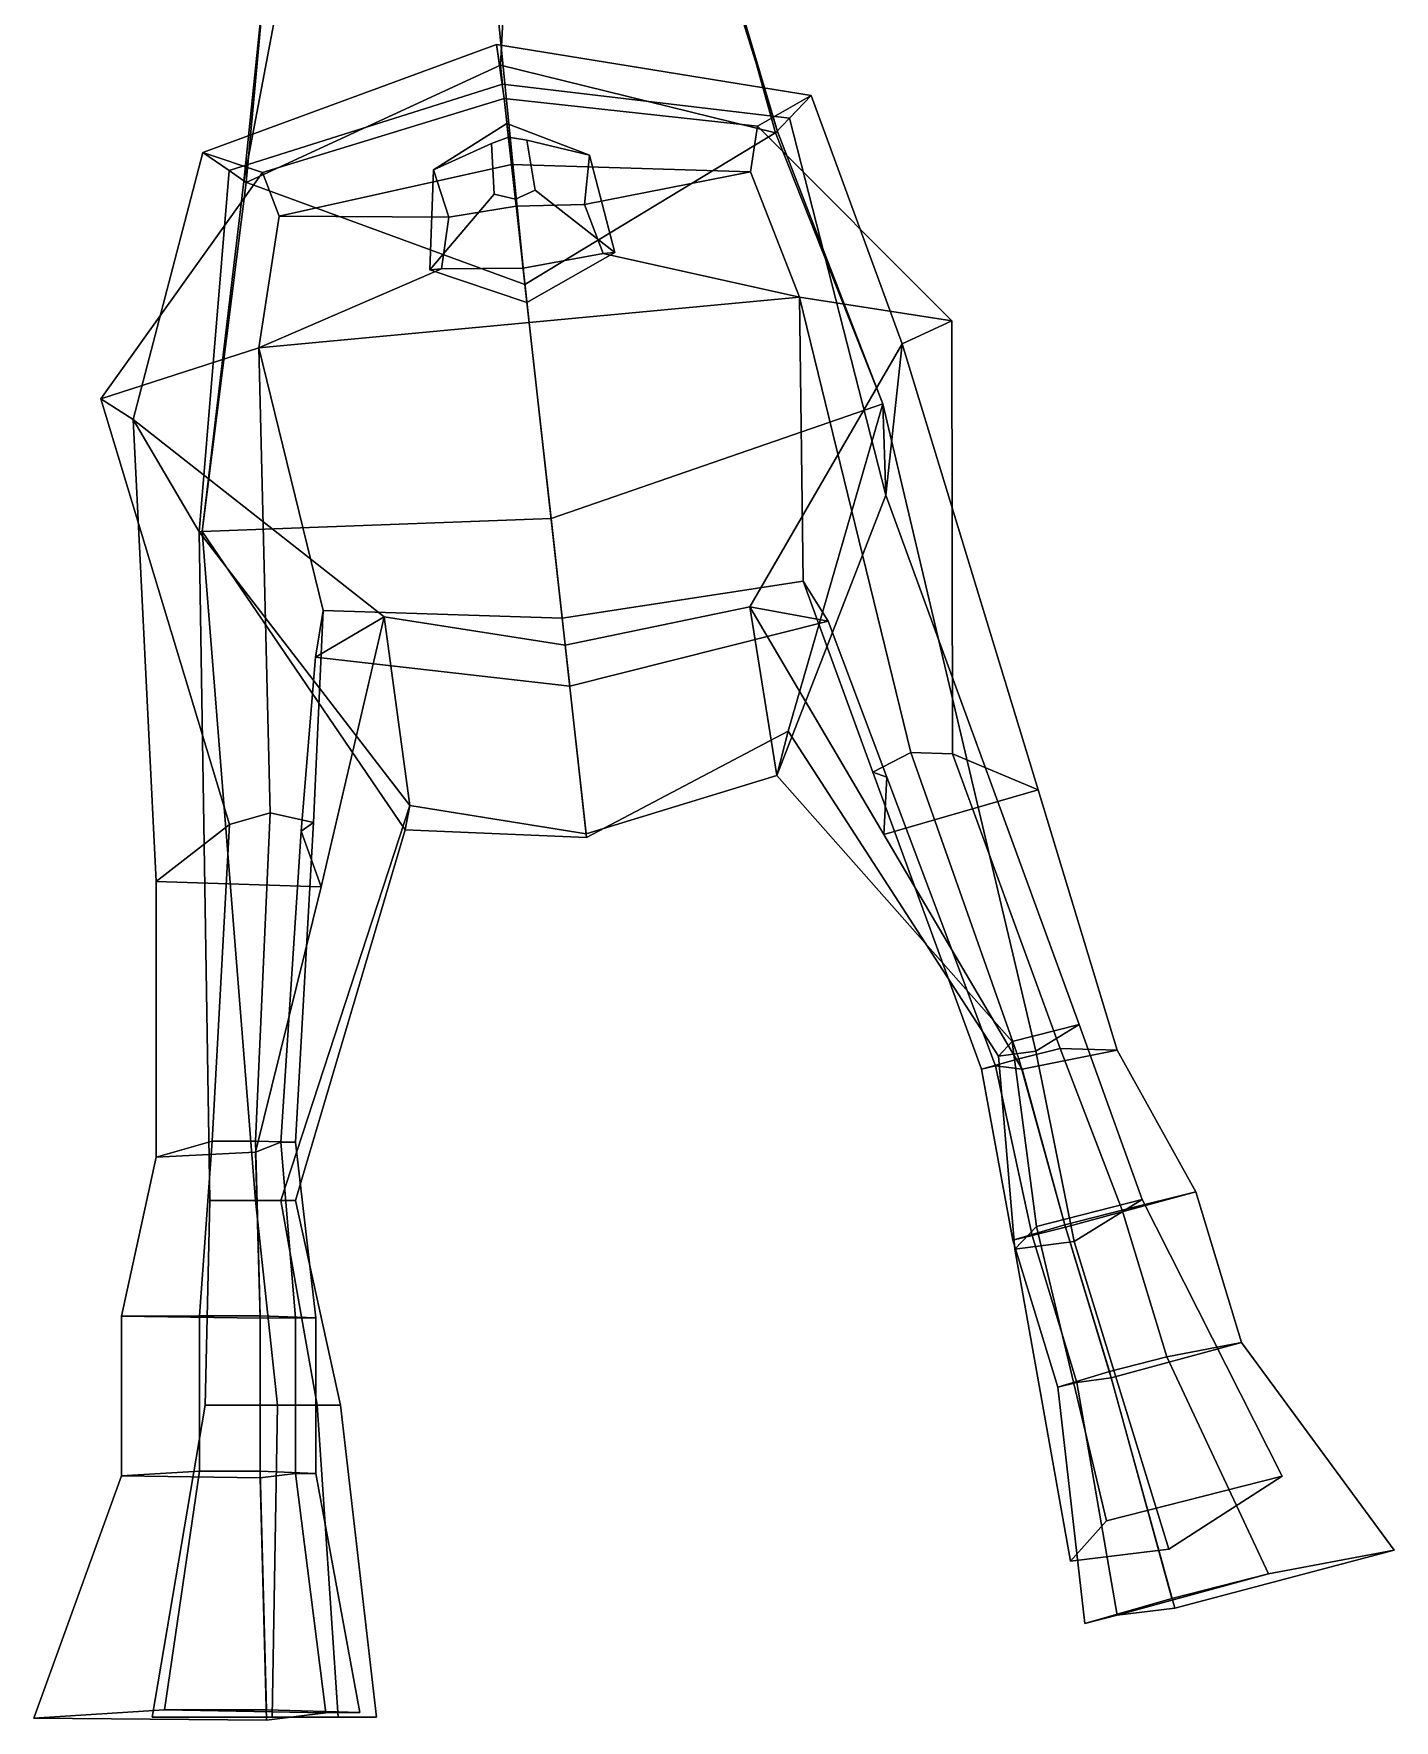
# Model space of a CAD drawing. Extents: x -87 to 137, y -151 to 303.
# Drawn here: x -87.2 to 137.3, y -151.3 to 127.1 of the extents above; entities that cross this region are included whole.
import ezdxf

# ---------------------------------------------------------------- set-up
doc = ezdxf.new("R2010")
doc.units = 0

msp = doc.modelspace()

# ---------------------------------------------------------------- linework, layer by layer
for points in [[(-52.579544, 102.670609, 168.343094), (-44.333252, 146.293976, 181.052246), (-39.734505, 163.187653, 162.197754), (-48.804882, 138.973114, 146.819611)], [(29.344667, 131.652893, 146.819611), (25.804565, 157.048645, 162.197754), (26.580767, 139.65152, 181.052246), (35.555374, 110.926147, 168.343094)], [(-52.579544, 102.670609, 168.343094), (-6.15747, 85.675888, 202.235092), (-10.451486, 128.841751, 203.701187), (-44.333252, 146.293976, 181.052246)], [(-52.199528, 102.545662, 129.361267), (-48.804882, 138.973114, 146.819611), (-9.232101, 139.780487, 141.906845), (-10.193949, 121.885841, 131.054169)], [(35.555374, 110.926147, 168.343094), (26.580767, 139.65152, 181.052246), (-10.451486, 128.841751, 203.701187), (-6.15747, 85.675888, 202.235092)], [(35.210781, 110.733322, 129.361267), (-10.193949, 121.885841, 131.054169), (-9.232101, 139.780487, 141.906845), (29.344667, 131.652893, 146.819611)], [(-59.455509, 44.930183, 148.896622), (-52.579544, 102.670609, 168.343094), (-48.804882, 138.973114, 146.819611), (-52.199528, 102.545662, 129.361267)], [(52.931812, 65.979568, 146.48819), (35.210781, 110.733322, 129.361267), (29.344667, 131.652893, 146.819611), (35.555374, 110.926147, 168.343094)], [(-59.3256, 107.48513, 11.435441), (-54.990673, 104.480324, 97.09491), (-9.845417, 118.759285, 96.846321), (-10.845638, 125.305931, 11.435441)], [(-10.845638, 125.305931, 11.435441), (-9.580858, 116.385994, -26.94063), (-49.48988, 104.150505, -26.730455), (-59.3256, 107.48513, 11.435441)], [(41.099705, 116.891891, 11.435441), (-10.845638, 125.305931, 11.435441), (-9.845417, 118.759285, 96.846321), (37.517361, 113.145523, 97.09491)], [(-10.845638, 125.305931, 11.435441), (41.099705, 116.891891, 11.435441), (32.203037, 111.802628, -26.730455), (-9.580858, 116.385994, -26.94063)], [(-9.845417, 118.759285, 96.846321), (-54.990673, 104.480324, 97.09491), (-52.199528, 102.545662, 129.361267), (-10.193949, 121.885841, 131.054169)], [(-9.845417, 118.759285, 96.846321), (-10.193949, 121.885841, 131.054169), (35.210781, 110.733322, 129.361267), (37.517361, 113.145523, 97.09491)], [(-9.580858, 116.385994, -26.94063), (-8.367007, 105.496948, -62.451378), (-46.706356, 96.971565, -51.57732), (-49.48988, 104.150505, -26.730455)], [(-9.580858, 116.385994, -26.94063), (32.203037, 111.802628, -26.730455), (31.061033, 104.255997, -51.57732), (-8.367007, 105.496948, -62.451378)], [(41.099705, 116.891891, 11.435441), (56.113815, 75.91835, 25.654078), (64.290459, 79.699417, -25.875002), (32.203037, 111.802628, -26.730455)], [(56.113815, 75.91835, 25.654078), (41.099705, 116.891891, 11.435441), (37.517361, 113.145523, 97.09491), (53.386219, 50.947781, 100.029053)], [(-21.274597, 104.609337, -74.979988), (-18.704868, 96.802147, -63.03027), (-7.601565, 98.630394, -65.516739), (-9.123616, 112.284233, -75.005104)], [(-11.695935, 108.955688, -96.881866), (-21.274597, 104.609337, -74.979988), (-9.123616, 112.284233, -75.005104), (-8.869943, 110.008591, -96.893921)], [(4.469654, 107.02079, -74.979988), (-9.123616, 112.284233, -75.005104), (-7.601565, 98.630394, -65.516739), (3.675653, 98.898506, -63.03027)], [(-5.870035, 109.501396, -96.881866), (-8.869943, 110.008591, -96.893921), (-9.123616, 112.284233, -75.005104), (4.469654, 107.02079, -74.979988)], [(64.290459, 79.699417, -25.875002), (39.148216, 83.616302, -56.195183), (31.061033, 104.255997, -51.57732), (32.203037, 111.802628, -26.730455)], [(53.386219, 50.947781, 100.029053), (37.517361, 113.145523, 97.09491), (35.210781, 110.733322, 129.361267), (52.931812, 65.979568, 146.48819)], [(-11.251377, 100.593475, -96.908501), (-21.872471, 88.101608, -82.542923), (-21.274597, 104.609337, -74.979988), (-11.695935, 108.955688, -96.881866)], [(-7.729016, 99.77372, -96.926712), (-11.251377, 100.593475, -96.908501), (-11.695935, 108.955688, -96.881866), (-8.869943, 110.008591, -96.893921)], [(-7.729016, 99.77372, -96.926712), (-8.869943, 110.008591, -96.893921), (-5.870035, 109.501396, -96.881866), (-4.46033, 101.229599, -96.908501)], [(52.931812, 65.979568, 146.48819), (35.555374, 110.926147, 168.343094), (-6.15747, 85.675888, 202.235092), (-1.852749, 47.059605, 191.223053)], [(-4.46033, 101.229599, -96.908501), (-5.870035, 109.501396, -96.881866), (4.469654, 107.02079, -74.979988), (8.697515, 90.965065, -82.542923)], [(-59.3256, 107.48513, 11.435441), (-49.48988, 104.150505, -26.730455), (-76.183319, 66.80378, -25.875002), (-70.851936, 63.418709, 25.654078)], [(-70.851936, 63.418709, 25.654078), (-59.916092, 44.84589, 98.073807), (-54.990673, 104.480324, 97.09491), (-59.3256, 107.48513, 11.435441)], [(8.697515, 90.965065, -82.542923), (4.469654, 107.02079, -74.979988), (3.675653, 98.898506, -63.03027), (6.77889, 90.785385, -68.525764)], [(-76.183319, 66.80378, -25.875002), (-49.48988, 104.150505, -26.730455), (-46.706356, 96.971565, -51.57732), (-50.072365, 75.259079, -56.195183)], [(-59.916092, 44.84589, 98.073807), (-59.455509, 44.930183, 148.896622), (-52.199528, 102.545662, 129.361267), (-54.990673, 104.480324, 97.09491)], [(-18.704868, 96.802147, -63.03027), (-46.706356, 96.971565, -51.57732), (-8.367007, 105.496948, -62.451378), (-7.601565, 98.630394, -65.516739)], [(-21.872471, 88.101608, -82.542923), (-19.953846, 88.281319, -68.525764), (-18.704868, 96.802147, -63.03027), (-21.274597, 104.609337, -74.979988)], [(3.675653, 98.898506, -63.03027), (-7.601565, 98.630394, -65.516739), (-8.367007, 105.496948, -62.451378), (31.061033, 104.255997, -51.57732)], [(6.77889, 90.785385, -68.525764), (3.675653, 98.898506, -63.03027), (31.061033, 104.255997, -51.57732), (39.148216, 83.616302, -56.195183)], [(-59.455509, 44.930183, 148.896622), (-1.852749, 47.059605, 191.223053), (-6.15747, 85.675888, 202.235092), (-52.579544, 102.670609, 168.343094)], [(-7.729016, 99.77372, -96.926712), (-5.826452, 82.706429, -83.832085), (-21.872471, 88.101608, -82.542923), (-11.251377, 100.593475, -96.908501)], [(-7.729016, 99.77372, -96.926712), (-4.46033, 101.229599, -96.908501), (8.697515, 90.965065, -82.542923), (-5.826452, 82.706429, -83.832085)], [(-19.953846, 88.281319, -68.525764), (-50.072365, 75.259079, -56.195183), (-46.706356, 96.971565, -51.57732), (-18.704868, 96.802147, -63.03027)], [(-5.826452, 82.706429, -83.832085), (8.697515, 90.965065, -82.542923), (6.77889, 90.785385, -68.525764), (-6.46064, 88.395531, -72.279488)], [(6.77889, 90.785385, -68.525764), (39.148216, 83.616302, -56.195183), (-5.462073, 79.437706, -73.996017), (-6.46064, 88.395531, -72.279488)], [(-19.953846, 88.281319, -68.525764), (-6.46064, 88.395531, -72.279488), (-5.462073, 79.437706, -73.996017), (-50.072365, 75.259079, -56.195183)], [(-5.826452, 82.706429, -83.832085), (-6.46064, 88.395531, -72.279488), (-19.953846, 88.281319, -68.525764), (-21.872471, 88.101608, -82.542923)], [(-0.020387, 30.622057, -49.93898), (-5.462073, 79.437706, -73.996017), (39.148216, 83.616302, -56.195183), (39.748001, 36.709782, -39.064919)], [(39.148216, 83.616302, -56.195183), (64.290459, 79.699417, -25.875002), (64.400803, 8.243106, -55.510334), (57.524117, 8.45252, -60.010227)], [(39.148216, 83.616302, -56.195183), (57.524117, 8.45252, -60.010227), (51.24736, 5.20276, -56.255543), (39.748001, 36.709782, -39.064919)], [(-0.020387, 30.622057, -49.93898), (-39.448425, 31.862993, -39.064919), (-50.072365, 75.259079, -56.195183), (-5.462073, 79.437706, -73.996017)], [(56.113815, 75.91835, 25.654078), (78.532936, 2.313995, 3.361759), (64.400803, 8.243106, -55.510334), (64.290459, 79.699417, -25.875002)], [(-50.072365, 75.259079, -56.195183), (-48.207355, -1.511261, -60.010227), (-54.902637, -3.446688, -55.510334), (-76.183319, 66.80378, -25.875002)], [(-50.072365, 75.259079, -56.195183), (-39.448425, 31.862993, -39.064919), (-41.066204, -3.126175, -56.255543), (-48.207355, -1.511261, -60.010227)], [(30.95656, 32.472931, 25.654078), (56.113815, 75.91835, 25.654078), (53.386219, 50.947781, 100.029053), (35.395042, 4.667804, 120.082649)], [(56.113815, 75.91835, 25.654078), (30.95656, 32.472931, 25.654078), (53.082623, -5.085972, 8.270548), (78.532936, 2.313995, 3.361759)], [(-70.851936, 63.418709, 25.654078), (-76.183319, 66.80378, -25.875002), (-54.902637, -3.446688, -55.510334), (-67.016037, -12.827983, 3.361759)], [(4.014811, -5.576411, 148.896622), (37.280132, 11.961457, 153.939713), (52.931812, 65.979568, 146.48819), (-1.852749, 47.059605, 191.223053)], [(72.000381, -41.652023, 160.958389), (78.192711, -40.8508, 166.815598), (52.931812, 65.979568, 146.48819), (37.280132, 11.961457, 153.939713)], [(78.192711, -40.8508, 166.815598), (85.324631, -36.447922, 147.949738), (53.386219, 50.947781, 100.029053), (52.931812, 65.979568, 146.48819)], [(-29.403671, 30.846777, 25.654078), (-25.142401, -0.272156, 99.0494), (-59.916092, 44.84589, 98.073807), (-70.851936, 63.418709, 25.654078)], [(-70.851936, 63.418709, 25.654078), (-67.016037, -12.827983, 3.361759), (-39.790043, -13.698887, 8.270548), (-29.403671, 30.846777, 25.654078)], [(74.278877, -39.261177, 147.687698), (35.395042, 4.667804, 120.082649), (53.386219, 50.947781, 100.029053), (85.324631, -36.447922, 147.949738)], [(-50.616467, -65.486214, 136.885818), (-59.455509, 44.930183, 148.896622), (-59.916092, 44.84589, 98.073807), (-58.171642, -65.486214, 117.24585)], [(-46.47036, -65.486214, 117.68486), (-58.171642, -65.486214, 117.24585), (-59.916092, 44.84589, 98.073807), (-25.142401, -0.272156, 99.0494)], [(4.014811, -5.576411, 148.896622), (-1.852749, 47.059605, 191.223053), (-59.455509, 44.930183, 148.896622), (-25.910698, -4.305991, 134.809753)], [(-44.056637, -65.486214, 131.325211), (-25.910698, -4.305991, 134.809753), (-59.455509, 44.930183, 148.896622), (-50.616467, -65.486214, 136.885818)], [(1.228382, 19.419764, -24.801546), (-0.020387, 30.622057, -49.93898), (39.748001, 36.709782, -39.064919), (43.911995, 30.104727, -25.016663)], [(39.748001, 36.709782, -39.064919), (51.24736, 5.20276, -56.255543), (53.581917, 4.371474, -52.990936), (43.911995, 30.104727, -25.016663)], [(-41.066204, -3.126175, -56.255543), (-39.448425, 31.862993, -39.064919), (-40.712936, 24.188255, -25.016663), (-43.111626, -4.530306, -52.990936)], [(-39.790043, -13.698887, 8.270548), (-43.111626, -4.530306, -52.990936), (-40.712936, 24.188255, -25.016663), (-29.403671, 30.846777, 25.654078)], [(1.228382, 19.419764, -24.801546), (-40.712936, 24.188255, -25.016663), (-39.448425, 31.862993, -39.064919), (-0.020387, 30.622057, -49.93898)], [(-29.403671, 30.846777, 25.654078), (-40.712936, 24.188255, -25.016663), (1.228382, 19.419764, -24.801546), (0.476946, 26.160646, 25.654078)], [(0.476946, 26.160646, 25.654078), (3.947064, -4.968677, 99.292328), (-25.142401, -0.272156, 99.0494), (-29.403671, 30.846777, 25.654078)], [(0.476946, 26.160646, 25.654078), (30.95656, 32.472931, 25.654078), (35.395042, 4.667804, 120.082649), (3.947064, -4.968677, 99.292328)], [(30.95656, 32.472931, 25.654078), (0.476946, 26.160646, 25.654078), (1.228382, 19.419764, -24.801546), (43.911995, 30.104727, -25.016663)], [(53.082623, -5.085972, 8.270548), (30.95656, 32.472931, 25.654078), (43.911995, 30.104727, -25.016663), (53.581917, 4.371474, -52.990936)], [(3.947064, -4.968677, 99.292328), (35.395042, 4.667804, 120.082649), (37.280132, 11.961457, 153.939713), (4.014811, -5.576411, 148.896622)], [(74.278877, -39.261177, 147.687698), (72.000381, -41.652023, 160.958389), (37.280132, 11.961457, 153.939713), (35.395042, 4.667804, 120.082649)], [(57.524117, 8.45252, -60.010227), (75.380249, -42.122753, -60.635273), (69.226517, -43.834347, -60.635273), (51.24736, 5.20276, -56.255543)], [(75.380249, -42.122753, -60.635273), (57.524117, 8.45252, -60.010227), (64.400803, 8.243106, -55.510334), (82.172234, -40.384411, -60.635273)], [(64.400803, 8.243106, -55.510334), (78.532936, 2.313995, 3.361759), (91.619507, -40.650608, -9.650797), (82.172234, -40.384411, -60.635273)], [(69.226517, -43.834347, -60.635273), (71.497429, -43.260639, -60.635273), (53.581917, 4.371474, -52.990936), (51.24736, 5.20276, -56.255543)], [(71.497429, -43.260639, -60.635273), (75.893219, -43.806881, -9.650797), (53.082623, -5.085972, 8.270548), (53.581917, 4.371474, -52.990936)], [(78.532936, 2.313995, 3.361759), (53.082623, -5.085972, 8.270548), (75.893219, -43.806881, -9.650797), (91.619507, -40.650608, -9.650797)], [(-50.616467, -55.704632, -60.635273), (-57.811531, -55.704632, -60.635273), (-54.902637, -3.446688, -55.510334), (-48.207355, -1.511261, -60.010227)], [(-48.207355, -1.511261, -60.010227), (-41.066204, -3.126175, -56.255543), (-44.056637, -55.838875, -60.635273), (-50.616467, -55.704632, -60.635273)], [(-46.47036, -65.486214, 117.68486), (-25.142401, -0.272156, 99.0494), (-25.910698, -4.305991, 134.809753), (-44.056637, -65.486214, 131.325211)], [(3.947064, -4.968677, 99.292328), (4.014811, -5.576411, 148.896622), (-25.910698, -4.305991, 134.809753), (-25.142401, -0.272156, 99.0494)], [(-54.902637, -3.446688, -55.510334), (-57.811531, -55.704632, -60.635273), (-67.016037, -58.342419, -9.650797), (-67.016037, -12.827983, 3.361759)], [(-46.460064, -55.846252, -60.635273), (-43.111626, -4.530306, -52.990936), (-39.790043, -13.698887, 8.270548), (-50.616467, -57.488701, -9.650797)], [(-44.056637, -55.838875, -60.635273), (-41.066204, -3.126175, -56.255543), (-43.111626, -4.530306, -52.990936), (-46.460064, -55.846252, -60.635273)], [(-67.016037, -12.827983, 3.361759), (-67.016037, -58.342419, -9.650797), (-50.616467, -57.488701, -9.650797), (-39.790043, -13.698887, 8.270548)], [(78.288643, -69.75045, 125.606705), (74.278877, -39.261177, 147.687698), (85.324631, -36.447922, 147.949738), (95.740929, -65.305504, 126.020729)], [(84.472504, -72.262039, 155.828766), (95.740929, -65.305504, 126.020729), (85.324631, -36.447922, 147.949738), (78.192711, -40.8508, 166.815598)], [(74.688614, -73.527985, 146.574402), (72.000381, -41.652023, 160.958389), (74.278877, -39.261177, 147.687698), (78.288643, -69.75045, 125.606705)], [(84.472504, -72.262039, 155.828766), (78.192711, -40.8508, 166.815598), (72.000381, -41.652023, 160.958389), (74.688614, -73.527985, 146.574402)], [(92.418526, -67.086075, -73.615906), (82.940636, -69.511848, -74.839798), (75.380249, -42.122753, -60.635273), (82.172234, -40.384411, -60.635273)], [(83.053726, -69.883141, -39.807301), (104.556877, -64.02697, -39.807301), (91.619507, -40.650608, -9.650797), (75.893219, -43.806881, -9.650797)], [(104.556877, -64.02697, -39.807301), (92.418526, -67.086075, -73.615906), (82.172234, -40.384411, -60.635273), (91.619507, -40.650608, -9.650797)], [(74.394821, -72.036385, -74.475929), (69.226517, -43.834347, -60.635273), (75.380249, -42.122753, -60.635273), (82.940636, -69.511848, -74.839798)], [(77.566032, -71.243256, -73.587173), (71.497429, -43.260639, -60.635273), (69.226517, -43.834347, -60.635273), (74.394821, -72.036385, -74.475929)], [(83.053726, -69.883141, -39.807301), (75.893219, -43.806881, -9.650797), (71.497429, -43.260639, -60.635273), (77.566032, -71.243256, -73.587173)], [(-72.73278, -84.569244, -39.807301), (-67.016037, -58.342419, -9.650797), (-57.811531, -55.704632, -60.635273), (-59.888302, -84.522491, -73.615906)], [(-49.847912, -84.915825, -39.807301), (-50.616467, -57.488701, -9.650797), (-67.016037, -58.342419, -9.650797), (-72.73278, -84.569244, -39.807301)], [(-59.888302, -84.522491, -73.615906), (-57.811531, -55.704632, -60.635273), (-50.616467, -55.704632, -60.635273), (-49.847912, -84.522491, -74.839798)], [(-40.693962, -84.853989, -74.475929), (-49.847912, -84.522491, -74.839798), (-50.616467, -55.704632, -60.635273), (-44.056637, -55.838875, -60.635273)], [(-49.847912, -84.915825, -39.807301), (-44.047825, -84.872185, -73.587173), (-46.460064, -55.846252, -60.635273), (-50.616467, -57.488701, -9.650797)], [(-44.047825, -84.872185, -73.587173), (-40.693962, -84.853989, -74.475929), (-44.056637, -55.838875, -60.635273), (-46.460064, -55.846252, -60.635273)], [(-40.435928, -99.243637, 100.581612), (-58.923962, -99.243637, 99.887962), (-58.171642, -65.486214, 117.24585), (-46.47036, -65.486214, 117.68486)], [(-46.986782, -99.243637, 130.919113), (-50.616467, -65.486214, 136.885818), (-58.171642, -65.486214, 117.24585), (-58.923962, -99.243637, 99.887962)], [(-46.986782, -99.243637, 130.919113), (-36.62225, -99.243637, 122.133347), (-44.056637, -65.486214, 131.325211), (-50.616467, -65.486214, 136.885818)], [(-36.62225, -99.243637, 122.133347), (-40.435928, -99.243637, 100.581612), (-46.47036, -65.486214, 117.68486), (-44.056637, -65.486214, 131.325211)], [(89.848022, -118.355133, 117.760971), (78.288643, -69.75045, 125.606705), (95.740929, -65.305504, 126.020729), (118.818817, -110.964478, 118.359566)], [(90.632751, -94.765877, -18.240461), (112.13591, -88.909698, -18.240461), (104.556877, -64.02697, -39.807301), (83.053726, -69.883141, -39.807301)], [(100.113228, -123.051361, 171.807922), (118.818817, -110.964478, 118.359566), (95.740929, -65.305504, 126.020729), (84.472504, -72.262039, 155.828766)], [(112.13591, -88.909698, -18.240461), (99.79377, -91.299782, -49.743061), (92.418526, -67.086075, -73.615906), (104.556877, -64.02697, -39.807301)], [(81.780472, -96.284233, -49.850571), (74.394821, -72.036385, -74.475929), (82.940636, -69.511848, -74.839798), (90.31588, -93.725563, -49.896049)], [(99.79377, -91.299782, -49.743061), (90.31588, -93.725563, -49.896049), (82.940636, -69.511848, -74.839798), (92.418526, -67.086075, -73.615906)], [(84.95224, -95.492996, -49.739468), (77.566032, -71.243256, -73.587173), (74.394821, -72.036385, -74.475929), (81.780472, -96.284233, -49.850571)], [(83.871971, -125.000214, 155.322525), (74.688614, -73.527985, 146.574402), (78.288643, -69.75045, 125.606705), (89.848022, -118.355133, 117.760971)], [(100.113228, -123.051361, 171.807922), (84.472504, -72.262039, 155.828766), (74.688614, -73.527985, 146.574402), (83.871971, -125.000214, 155.322525)], [(90.632751, -94.765877, -18.240461), (83.053726, -69.883141, -39.807301), (77.566032, -71.243256, -73.587173), (84.95224, -95.492996, -49.739468)], [(-72.73278, -110.928711, -18.240461), (-72.73278, -84.569244, -39.807301), (-59.888302, -84.522491, -73.615906), (-59.888302, -110.173218, -49.743061)], [(-49.847912, -111.275276, -18.240461), (-49.847912, -84.915825, -39.807301), (-72.73278, -84.569244, -39.807301), (-72.73278, -110.928711, -18.240461)], [(-59.888302, -110.173218, -49.743061), (-59.888302, -84.522491, -73.615906), (-49.847912, -84.522491, -74.839798), (-49.847912, -110.173218, -49.896049)], [(-40.693962, -110.540878, -49.850571), (-49.847912, -110.173218, -49.896049), (-49.847912, -84.522491, -74.839798), (-40.693962, -84.853989, -74.475929)], [(-49.847912, -111.275276, -18.240461), (-44.047825, -110.561073, -49.739468), (-44.047825, -84.872185, -73.587173), (-49.847912, -84.915825, -39.807301)], [(-44.047825, -110.561073, -49.739468), (-40.693962, -110.540878, -49.850571), (-40.693962, -84.853989, -74.475929), (-44.047825, -84.872185, -73.587173)], [(101.139359, -132.767593, 26.311886), (137.33934, -123.174355, 26.311886), (112.13591, -88.909698, -18.240461), (90.632751, -94.765877, -18.240461)], [(137.33934, -123.174355, 26.311886), (116.570503, -127.077896, -45.401348), (99.79377, -91.299782, -49.743061), (112.13591, -88.909698, -18.240461)], [(116.570503, -127.077896, -45.401348), (100.647629, -131.153198, -46.146519), (90.31588, -93.725563, -49.896049), (99.79377, -91.299782, -49.743061)], [(86.255539, -135.279099, -45.92498), (81.780472, -96.284233, -49.850571), (90.31588, -93.725563, -49.896049), (100.647629, -131.153198, -46.146519)], [(91.581245, -133.940338, -45.383858), (84.95224, -95.492996, -49.739468), (81.780472, -96.284233, -49.850571), (86.255539, -135.279099, -45.92498)], [(101.139359, -132.767593, 26.311886), (90.632751, -94.765877, -18.240461), (84.95224, -95.492996, -49.739468), (91.581245, -133.940338, -45.383858)], [(-37.000038, -150.726974, 100.415909), (-67.690163, -150.726974, 99.174286), (-58.923962, -99.243637, 99.887962), (-40.435928, -99.243637, 100.581612)], [(-47.874454, -150.726974, 154.720032), (-46.986782, -99.243637, 130.919113), (-58.923962, -99.243637, 99.887962), (-67.690163, -150.726974, 99.174286)], [(-47.874454, -150.726974, 154.720032), (-30.669331, -150.726974, 138.993515), (-36.62225, -99.243637, 122.133347), (-46.986782, -99.243637, 130.919113)], [(-30.669331, -150.726974, 138.993515), (-37.000038, -150.726974, 100.415909), (-40.435928, -99.243637, 100.581612), (-36.62225, -99.243637, 122.133347)], [(-87.244637, -150.94104, 26.311886), (-72.73278, -110.928711, -18.240461), (-59.888302, -110.173218, -49.743061), (-65.665894, -149.553391, -45.401348)], [(-48.798035, -151.263596, 26.311886), (-49.847912, -111.275276, -18.240461), (-72.73278, -110.928711, -18.240461), (-87.244637, -150.94104, 26.311886)], [(-65.665894, -149.553391, -45.401348), (-59.888302, -110.173218, -49.743061), (-49.847912, -110.173218, -49.896049), (-48.798035, -149.553391, -46.146519)], [(-33.419395, -149.988129, -45.92498), (-48.798035, -149.553391, -46.146519), (-49.847912, -110.173218, -49.896049), (-40.693962, -110.540878, -49.850571)], [(-48.798035, -151.263596, 26.311886), (-39.05389, -150.012024, -45.383858), (-44.047825, -110.561073, -49.739468), (-49.847912, -111.275276, -18.240461)], [(-39.05389, -150.012024, -45.383858), (-33.419395, -149.988129, -45.92498), (-40.693962, -110.540878, -49.850571), (-44.047825, -110.561073, -49.739468)], [(118.818817, -110.964478, 118.359566), (100.113228, -123.051361, 171.807922), (83.871971, -125.000214, 155.322525), (89.848022, -118.355133, 117.760971)], [(137.33934, -123.174355, 26.311886), (101.139359, -132.767593, 26.311886), (91.581245, -133.940338, -45.383858), (116.570503, -127.077896, -45.401348)], [(116.570503, -127.077896, -45.401348), (91.581245, -133.940338, -45.383858), (86.255539, -135.279099, -45.92498), (100.647629, -131.153198, -46.146519)], [(-87.244637, -150.94104, 26.311886), (-65.665894, -149.553391, -45.401348), (-39.05389, -150.012024, -45.383858), (-48.798035, -151.263596, 26.311886)], [(-65.665894, -149.553391, -45.401348), (-48.798035, -149.553391, -46.146519), (-33.419395, -149.988129, -45.92498), (-39.05389, -150.012024, -45.383858)], [(-67.690163, -150.726974, 99.174286), (-37.000038, -150.726974, 100.415909), (-30.669331, -150.726974, 138.993515), (-47.874454, -150.726974, 154.720032)]]:
    msp.add_3dface(points)

doc.saveas('drawing.dxf')
